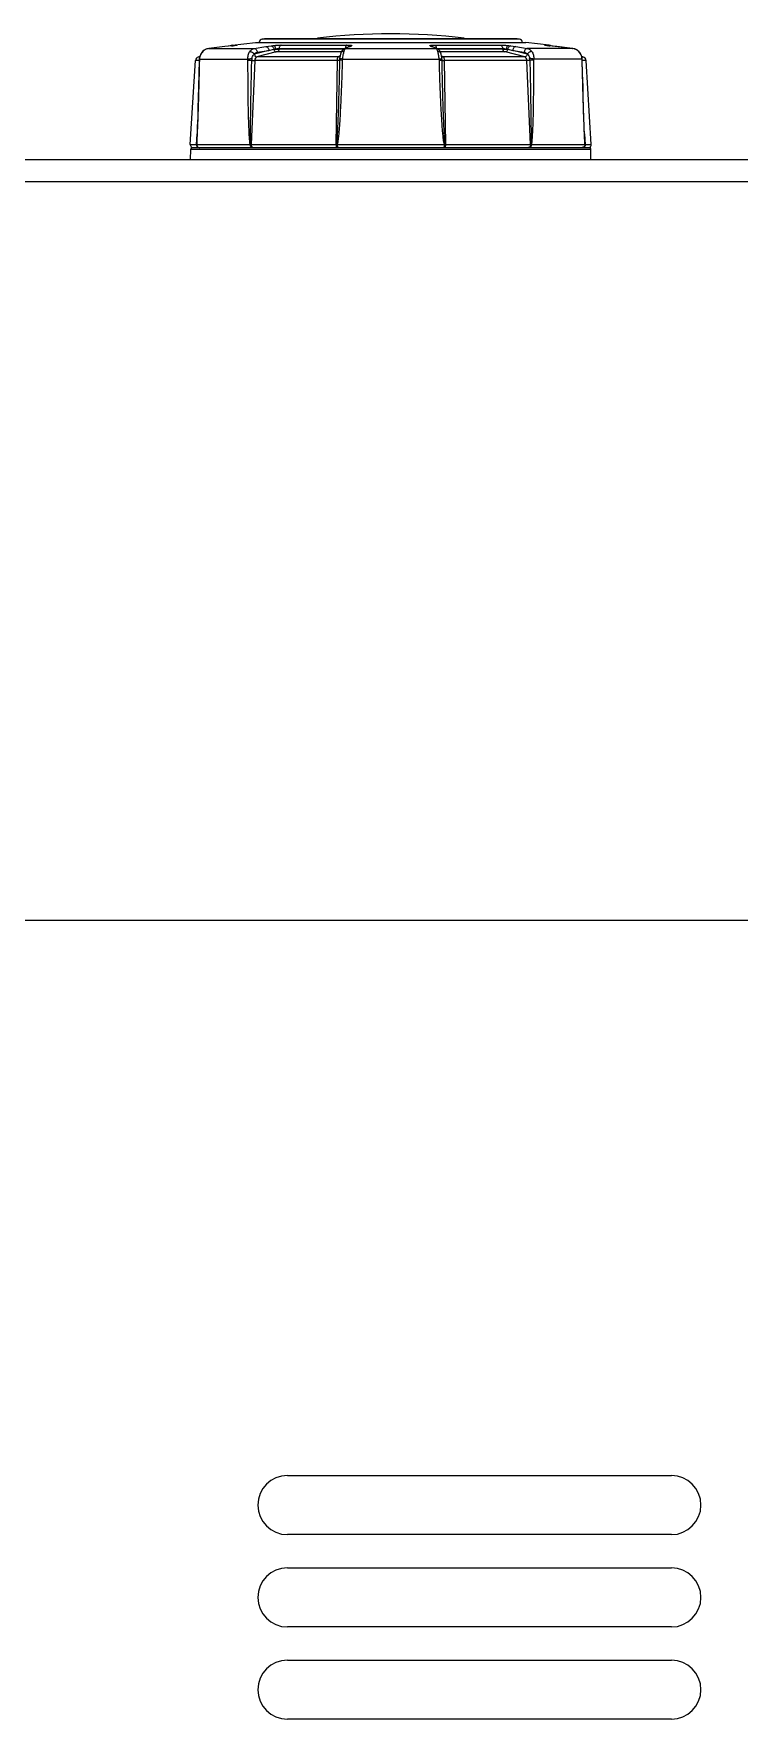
# Model space of a CAD drawing. Header units: millimetres. Extents: x -1686 to 4120, y -1850 to 2563.
# Drawn here: x 507 to 602.6, y 2313.5 to 2541.7 of the extents above; entities that cross this region are included whole.
import ezdxf

# ---------------------------------------------------------------- set-up
doc = ezdxf.new("R2010")
doc.units = ezdxf.units.MM
doc.header["$LTSCALE"] = 65.395
doc.layers.add('ASSI', color=7, linetype='CONTINUOUS')
doc.layers.add('GEOM', color=7, linetype='CONTINUOUS')

msp = doc.modelspace()

# ---------------------------------------------------------------- linework, layer by layer
at = {"layer": 'ASSI', "linetype": 'Continuous'}
for p, q in [((537.97, 2540.94), (538.28, 2540.98)), ((572.79, 2540.94), (572.48, 2540.98))]:
    msp.add_line(p, q, dxfattribs=at)
msp.add_arc((555.38, 2461.68), 80, 82.8664, 97.1336, dxfattribs=at)
at = {"layer": 'GEOM', "linetype": 'Continuous'}
for p, q in [((533.92, 2540.14), (537.08, 2540.5)), ((537.08, 2540.5), (573.68, 2540.5)), ((572.79, 2540.94), (537.97, 2540.94)), ((538.28, 2540.98), (538.41, 2540.99)), ((572.48, 2540.98), (538.28, 2540.98)), ((572.35, 2540.99), (538.41, 2540.99)), ((572.48, 2540.98), (572.35, 2540.99)), ((576.84, 2540.14), (573.68, 2540.5)), ((528.23, 2526.68), (528.93, 2538.07)), ((529.44, 2538.07), (528.93, 2538.07)), ((529.34, 2538.53), (529.51, 2538.56)), ((529.5, 2538.53), (529.34, 2538.53)), ((529.45, 2538.1), (529.4, 2536.24)), ((529.46, 2538.07), (529.44, 2538.08)), ((529.45, 2538.27), (529.45, 2538.23)), ((529.47, 2538.25), (529.45, 2538.27)), ((529.45, 2538.23), (529.45, 2538.1)), ((529.47, 2538.25), (536.03, 2538.25)), ((529.9, 2539.26), (529.77, 2539.11)), ((530.12, 2539.45), (529.9, 2539.26)), ((529.92, 2539.27), (529.9, 2539.26)), ((530.3, 2539.53), (530.12, 2539.44)), ((532.89, 2539.93), (530.75, 2539.68)), ((532.89, 2539.93), (530.75, 2539.68)), ((530.75, 2539.68), (530.75, 2539.68)), ((530.75, 2539.68), (536.9, 2539.68)), ((533.93, 2540.05), (532.89, 2539.93)), ((533.83, 2540.03), (532.89, 2539.93)), ((532.89, 2539.93), (532.89, 2539.93)), ((533.83, 2540.03), (533.83, 2540.03)), ((533.92, 2540.14), (534.53, 2540.14)), ((534.17, 2540.08), (533.93, 2540.05)), ((534.26, 2540.09), (534.17, 2540.08)), ((534.25, 2540.09), (534.23, 2540.08)), ((534.25, 2540.09), (534.23, 2540.08)), ((534.47, 2540.12), (534.46, 2540.12)), ((534.47, 2540.12), (534.48, 2540.12)), ((536.96, 2538.07), (536.47, 2526.68)), ((536.9, 2539.68), (538.47, 2539.93)), ((538.86, 2539.43), (536.92, 2538.92)), ((548.15, 2538.07), (536.96, 2538.07)), ((539.87, 2539.21), (537.25, 2538.53)), ((548.25, 2538.53), (537.25, 2538.53)), ((537.3, 2539.18), (538.86, 2539.43)), ((538.47, 2539.93), (539.16, 2540.03)), ((538.86, 2539.43), (539.54, 2539.58)), ((548.68, 2539.23), (540.01, 2539.23)), ((540.24, 2539.68), (540.24, 2539.6)), ((540.24, 2539.68), (549.13, 2539.68)), ((548.98, 2539.6), (540.24, 2539.6)), ((540.55, 2540.14), (549.36, 2540.14)), ((547.97, 2526.68), (548.15, 2538.07)), ((548.25, 2538.53), (548.41, 2538.63)), ((548.41, 2538.63), (548.43, 2538.65)), ((548.43, 2538.65), (548.48, 2538.69)), ((548.49, 2538.52), (548.45, 2538.32)), ((548.47, 2538.59), (548.47, 2538.59)), ((548.48, 2538.69), (548.54, 2538.73)), ((548.51, 2538.64), (548.49, 2538.52)), ((548.49, 2538.52), (548.49, 2538.52)), ((548.61, 2539.04), (548.61, 2539.04)), ((548.82, 2538.25), (561.94, 2538.25)), ((549.69, 2539.92), (549.05, 2539.64)), ((549.23, 2539.68), (549.05, 2539.64)), ((549.52, 2539.8), (549.23, 2539.68)), ((549.23, 2539.68), (561.53, 2539.68)), ((549.63, 2539.85), (549.52, 2539.8)), ((549.8, 2539.93), (549.62, 2539.89)), ((549.8, 2539.93), (549.63, 2539.85)), ((549.86, 2540), (549.69, 2539.92)), ((550.05, 2540.03), (549.86, 2540)), ((560.71, 2540.03), (560.89, 2540)), ((561.07, 2539.92), (560.89, 2540)), ((560.89, 2540), (560.89, 2540)), ((560.96, 2539.93), (561.14, 2539.89)), ((561.13, 2539.85), (560.96, 2539.93)), ((561.71, 2539.64), (561.07, 2539.92)), ((561.24, 2539.8), (561.13, 2539.85)), ((561.53, 2539.68), (561.24, 2539.8)), ((561.39, 2540.14), (570.21, 2540.14)), ((561.53, 2539.68), (561.71, 2539.64)), ((561.63, 2539.68), (570.52, 2539.68)), ((561.71, 2539.64), (561.71, 2539.64)), ((570.52, 2539.6), (561.78, 2539.6)), ((570.75, 2539.23), (562.08, 2539.23)), ((562.15, 2539.04), (562.15, 2539.04)), ((562.22, 2538.73), (562.26, 2538.7)), ((562.24, 2538.64), (562.23, 2538.66)), ((562.29, 2538.59), (562.24, 2538.64)), ((562.27, 2538.52), (562.25, 2538.63)), ((562.26, 2538.7), (562.33, 2538.65)), ((562.27, 2538.52), (562.27, 2538.52)), ((562.31, 2538.32), (562.27, 2538.52)), ((562.29, 2538.59), (562.29, 2538.59)), ((562.33, 2538.65), (562.35, 2538.64)), ((562.35, 2538.64), (562.5, 2538.53)), ((573.51, 2538.53), (562.5, 2538.53)), ((562.6, 2538.07), (562.79, 2526.68)), ((573.8, 2538.07), (562.6, 2538.07)), ((570.52, 2539.6), (570.52, 2539.68)), ((573.51, 2538.53), (570.89, 2539.21)), ((571.21, 2539.58), (571.9, 2539.43)), ((571.6, 2540.03), (572.29, 2539.93)), ((573.84, 2538.92), (571.9, 2539.43)), ((571.9, 2539.43), (573.46, 2539.18)), ((572.29, 2539.93), (573.86, 2539.68)), ((574.29, 2526.68), (573.8, 2538.07)), ((580, 2539.68), (573.86, 2539.68)), ((581.29, 2538.25), (574.73, 2538.25)), ((576.22, 2540.14), (576.84, 2540.14)), ((576.3, 2540.12), (576.28, 2540.12)), ((576.33, 2540.11), (576.3, 2540.12)), ((576.37, 2540.11), (576.33, 2540.11)), ((576.44, 2540.1), (576.37, 2540.11)), ((576.53, 2540.08), (576.44, 2540.1)), ((576.51, 2540.09), (576.53, 2540.08)), ((576.52, 2540.08), (576.51, 2540.09)), ((576.6, 2540.07), (576.53, 2540.08)), ((576.93, 2540.03), (576.93, 2540.03)), ((577.87, 2539.93), (576.93, 2540.03)), ((577.87, 2539.93), (577.87, 2539.93)), ((580, 2539.68), (577.87, 2539.93)), ((580, 2539.68), (580.01, 2539.68)), ((580.84, 2539.27), (580.86, 2539.26)), ((581, 2539.1), (580.86, 2539.26)), ((581.17, 2538.81), (581.17, 2538.81)), ((581.25, 2538.56), (581.22, 2538.64)), ((581.42, 2538.53), (581.25, 2538.56)), ((581.42, 2538.53), (581.26, 2538.53)), ((581.29, 2538.25), (581.31, 2538.27)), ((581.3, 2538.07), (581.31, 2538.08)), ((581.31, 2538.22), (581.31, 2538.27)), ((581.31, 2538.08), (581.31, 2538.22)), ((581.83, 2538.07), (581.31, 2538.07)), ((582.53, 2526.68), (581.83, 2538.07)), ((528.23, 2526.68), (529.06, 2526.68)), ((529.06, 2526.68), (529.14, 2528.12)), ((529.08, 2526.66), (536.33, 2526.66)), ((536.47, 2526.68), (547.97, 2526.68)), ((548.13, 2526.66), (562.63, 2526.66)), ((562.79, 2526.68), (574.29, 2526.68)), ((574.42, 2526.66), (581.67, 2526.66)), ((581.61, 2528.12), (581.7, 2526.68)), ((581.7, 2526.68), (582.53, 2526.68)), ((661.16, 2524.6), (189.6, 2524.6)), ((528.27, 2524.6), (528.3, 2526.06)), ((528.3, 2526.06), (582.46, 2526.06)), ((528.5, 2526.26), (582.26, 2526.26)), ((582.48, 2524.6), (582.46, 2526.06)), ((661.16, 2521.62), (189.6, 2521.62)), ((67.22, 2421.66), (783.54, 2421.66)), ((541.38, 2346.46), (593.38, 2346.46)), ((593.38, 2338.46), (541.38, 2338.46)), ((541.38, 2333.96), (593.38, 2333.96)), ((593.38, 2325.96), (541.38, 2325.96)), ((541.38, 2321.46), (593.38, 2321.46)), ((593.38, 2313.46), (541.38, 2313.46))]:
    msp.add_line(p, q, dxfattribs=at)
for points in [[(529.77, 2539.11), (529.59, 2538.81), (529.48, 2538.49), (529.45, 2538.27)], [(529.67, 2538.95), (529.59, 2538.8), (529.54, 2538.64)], [(530.75, 2539.68), (530.49, 2539.62), (530.12, 2539.45)], [(534.39, 2540.11), (534.33, 2540.1), (534.26, 2540.09)], [(534.48, 2540.12), (534.48, 2540.12), (534.47, 2540.12), (534.44, 2540.11), (534.39, 2540.11)], [(548.52, 2538.65), (548.48, 2538.61), (548.47, 2538.59)], [(548.61, 2539.04), (548.57, 2538.89), (548.51, 2538.64)], [(548.52, 2538.63), (548.53, 2538.65), (548.52, 2538.65)], [(549.05, 2539.64), (548.88, 2539.54), (548.75, 2539.38), (548.66, 2539.2), (548.61, 2539.04)], [(562.15, 2539.04), (562.1, 2539.19), (562.01, 2539.38), (561.89, 2539.53), (561.71, 2539.64)], [(562.25, 2538.63), (562.19, 2538.89), (562.15, 2539.04)], [(580.01, 2539.68), (576.84, 2540.04), (576.6, 2540.07)], [(580.84, 2539.28), (580.65, 2539.44), (580.28, 2539.62), (580.01, 2539.68)], [(580.86, 2539.26), (580.64, 2539.45), (580.46, 2539.53)], [(581.17, 2538.81), (580.99, 2539.11), (580.86, 2539.26)], [(581.31, 2538.27), (581.28, 2538.48), (581.17, 2538.8), (581, 2539.1)], [(581.67, 2527.03), (581.62, 2527.93), (581.57, 2529.12), (581.53, 2530.33), (581.49, 2531.62), (581.45, 2533.01), (581.41, 2534.53), (581.36, 2536.24), (581.31, 2538.08)], [(529.4, 2536.24), (529.35, 2534.54), (529.31, 2533.01), (529.27, 2531.62), (529.23, 2530.34), (529.18, 2529.12), (529.14, 2527.93), (529.09, 2527.03)]]:
    msp.add_lwpolyline(points, dxfattribs=at)
for centre, radius, start, end in [((538.03, 2540.44), 0.5, 97, 173.8665), ((572.73, 2540.44), 0.5, 6.1335, 83), ((529.43, 2538.03), 0.5, 100.5, 176.5), ((533.25, 2537.98), 3.78, 177.3126, 178.5793), ((530.97, 2538.17), 1.5, 176.4608, 177.2024), ((534.51, 2537.92), 5.05, 176.2715, 177.2923), ((530.98, 2538.22), 1.49, 135.3886, 136.0392), ((530.94, 2538.26), 1.43, 122.8366, 135.3918), ((530.92, 2538.29), 1.4, 109.0707, 122.796), ((530.91, 2538.31), 1.38, 96.6125, 109.0187), ((533.98, 2539.65), 0.5, 96.339, 132.3729), ((531, 2564.64), 24.77, 276.5501, 277.0696), ((531.99, 2556.75), 16.81, 277.0371, 277.662), ((534.59, 2539.67), 0.476, 96.582, 109.1746), ((538.49, 2538.02), 1.94, 171.1461, 178.2413), ((537.04, 2538.46), 0.477, 104.687, 107.496), ((540.34, 2586.4), 46.8, 269.2737, 269.8709), ((548.26, 2538.89), 0.361, 293.3967, 302.8776), ((550.66, 2538.04), 2.22, 172.701, 178.8839), ((548.26, 2538.89), 0.362, 302.8758, 305.6098), ((536.28, 2571.44), 34.29, 293.22, 293.4477), ((536.6, 2570.71), 33.5, 293.4491, 293.6811), ((574.16, 2570.71), 33.5, 246.3189, 246.5509), ((574.48, 2571.44), 34.29, 246.5523, 246.78), ((562.5, 2538.89), 0.362, 234.3906, 237.3393), ((562.5, 2538.89), 0.36, 237.3375, 246.6044), ((560.11, 2538.04), 2.21, 1.1093, 7.3062), ((570.35, 2594.38), 54.78, 270.1727, 270.6829), ((573.72, 2538.46), 0.477, 72.5045, 75.3145), ((572.27, 2538.02), 1.93, 1.7515, 8.862), ((576.17, 2539.67), 0.476, 70.8506, 83.4182), ((578.77, 2556.77), 16.83, 262.3474, 262.7373), ((579.8, 2565.03), 25.16, 262.7731, 263.4402), ((576.78, 2539.65), 0.5, 47.6271, 83.661), ((579.84, 2538.31), 1.38, 70.7112, 83.3865), ((579.84, 2538.29), 1.4, 56.9827, 70.6584), ((579.82, 2538.26), 1.43, 44.6086, 56.9445), ((579.77, 2538.22), 1.5, 43.9553, 44.6058), ((579.79, 2538.17), 1.5, 2.798, 3.5434), ((576.18, 2537.92), 5.11, 2.757, 3.7233), ((577.51, 2537.98), 3.79, 1.4209, 2.7431), ((581.33, 2538.03), 0.5, 3.5, 79.5), ((528.63, 2526.66), 0.4, 176.5, 270), ((481.76, 2529.76), 47.41, 356.2749, 356.6463), ((536.47, 2522.37), 4.31, 90.0975, 90.8485), ((547.97, 2521.21), 5.47, 89.2508, 89.9608), ((549.89, 2536.47), 9.96, 259.2993, 259.8157), ((560.89, 2536.32), 9.81, 280.18, 280.7042), ((562.79, 2521.21), 5.47, 90.0395, 90.7491), ((574.29, 2522.37), 4.31, 89.1514, 89.9029), ((629, 2529.76), 47.42, 183.3537, 183.725), ((582.13, 2526.66), 0.4, 270, 3.5), ((528.5, 2526.06), 0.2, 90, 179.16), ((529.47, 2526.62), 0.369, 266.1248, 269.9928), ((536.63, 2526.38), 0.122, 263.6083, 269.9812), ((536.76, 2526.49), 0.238, 238.2278, 239.9982), ((574, 2526.49), 0.238, 300.0018, 301.7723), ((574.13, 2526.38), 0.122, 270.0198, 276.3934), ((581.29, 2526.62), 0.369, 270.0072, 273.8752), ((582.26, 2526.06), 0.2, 0.84, 90), ((541.38, 2342.46), 4, 90, 270), ((593.38, 2342.46), 4, 270, 90), ((541.38, 2329.96), 4, 90, 270), ((593.38, 2329.96), 4, 270, 90), ((541.38, 2317.46), 4, 90, 270), ((593.38, 2317.46), 4, 270, 90)]:
    msp.add_arc(centre, radius, start, end, dxfattribs=at)
for points, knots in [([(529.46, 2538.07), (529.44, 2537.17), (529.4, 2535.35), (529.32, 2532.63), (529.25, 2530.37), (529.18, 2528.56), (529.14, 2527.66), (529.12, 2527.21)], [0, 0, 0, 0, 0.250268, 0.500476, 0.750544, 0.87544, 1, 1, 1, 1]), ([(529.91, 2539.26), (529.78, 2539.13), (529.57, 2538.81), (529.48, 2538.45), (529.47, 2538.27)], [0, 0, 0, 0, 0.498775, 1, 1, 1, 1]), ([(534.41, 2540.11), (534.4, 2540.11), (534.35, 2540.1), (534.29, 2540.09), (534.25, 2540.09)], [0, 0, 0, 0, 0.219655, 1, 1, 1, 1]), ([(534.53, 2540.14), (534.54, 2540.14), (534.55, 2540.14), (534.56, 2540.14), (534.56, 2540.14), (534.56, 2540.14), (534.56, 2540.14), (534.55, 2540.13), (534.53, 2540.13), (534.48, 2540.12), (534.44, 2540.11), (534.41, 2540.11)], [0, 0, 0, 0, 0.10285, 0.153298, 0.161662, 0.174073, 0.198759, 0.236512, 0.35136, 0.518054, 1, 1, 1, 1]), ([(536.03, 2538.25), (536.02, 2538.43), (536.04, 2538.79), (536.19, 2539.13), (536.29, 2539.27)], [0, 0, 0, 0, 0.518698, 1, 1, 1, 1]), ([(536.03, 2538.25), (536.11, 2538.27), (536.3, 2538.3), (536.48, 2538.31), (536.58, 2538.32)], [0, 0, 0, 0, 0.469986, 1, 1, 1, 1]), ([(536.04, 2538.07), (536.08, 2538.08), (536.25, 2538.08), (536.42, 2538.08), (536.55, 2538.08)], [0, 0, 0, 0, 0.21354, 1, 1, 1, 1]), ([(536.33, 2526.66), (536.3, 2526.9), (536.26, 2527.37), (536.21, 2528.08), (536.18, 2528.79), (536.15, 2529.74), (536.11, 2530.93), (536.08, 2532.36), (536.06, 2533.79), (536.05, 2535.69), (536.04, 2537.12), (536.04, 2538.07)], [0, 0, 0, 0, 0.062088, 0.124439, 0.186872, 0.249349, 0.374371, 0.499448, 0.624558, 0.74969, 1, 1, 1, 1]), ([(536.29, 2539.27), (536.37, 2539.38), (536.55, 2539.56), (536.79, 2539.66), (536.9, 2539.68)], [0, 0, 0, 0, 0.525725, 1, 1, 1, 1]), ([(536.29, 2539.27), (536.34, 2539.27), (536.45, 2539.25), (536.67, 2539.15), (536.82, 2539.02), (536.89, 2538.91)], [0, 0, 0, 0, 0.216987, 0.475007, 1, 1, 1, 1]), ([(536.41, 2526.68), (536.4, 2526.92), (536.39, 2527.39), (536.39, 2528.34), (536.4, 2529.53), (536.41, 2530.95), (536.44, 2532.85), (536.49, 2535.23), (536.53, 2537.13), (536.55, 2538.08)], [0, 0, 0, 0, 0.06237, 0.124817, 0.249778, 0.374779, 0.499801, 0.749884, 1, 1, 1, 1]), ([(536.55, 2538.08), (536.59, 2538.08), (536.72, 2538.07), (536.86, 2538.07), (536.96, 2538.07)], [0, 0, 0, 0, 0.264406, 1, 1, 1, 1]), ([(536.58, 2538.32), (536.59, 2538.38), (536.64, 2538.6), (536.76, 2538.81), (536.89, 2538.91)], [0, 0, 0, 0, 0.274819, 1, 1, 1, 1]), ([(536.89, 2538.91), (536.94, 2538.98), (537.06, 2539.11), (537.22, 2539.17), (537.3, 2539.18)], [0, 0, 0, 0, 0.526322, 1, 1, 1, 1]), ([(536.9, 2539.68), (536.95, 2539.68), (537.05, 2539.65), (537.18, 2539.54), (537.26, 2539.37), (537.29, 2539.25), (537.3, 2539.18)], [0, 0, 0, 0, 0.208918, 0.44739, 0.716074, 1, 1, 1, 1]), ([(536.92, 2538.92), (536.92, 2538.87), (536.95, 2538.77), (537.04, 2538.61), (537.17, 2538.53), (537.25, 2538.53)], [0, 0, 0, 0, 0.283818, 0.555881, 1, 1, 1, 1]), ([(537.25, 2538.53), (537.17, 2538.51), (537.01, 2538.36), (536.96, 2538.17), (536.96, 2538.07)], [0, 0, 0, 0, 0.45173, 1, 1, 1, 1]), ([(538.47, 2539.93), (538.51, 2539.93), (538.62, 2539.9), (538.74, 2539.78), (538.83, 2539.62), (538.85, 2539.49), (538.86, 2539.43)], [0, 0, 0, 0, 0.208913, 0.44738, 0.716066, 1, 1, 1, 1]), ([(539.16, 2540.03), (539.19, 2540.04), (539.32, 2540.06), (539.46, 2540.08), (539.57, 2540.09)], [0, 0, 0, 0, 0.221333, 1, 1, 1, 1]), ([(539.16, 2540.03), (539.2, 2540.03), (539.3, 2540.01), (539.42, 2539.9), (539.51, 2539.75), (539.54, 2539.64), (539.54, 2539.58)], [0, 0, 0, 0, 0.209316, 0.446873, 0.714616, 1, 1, 1, 1]), ([(539.54, 2539.58), (539.56, 2539.58), (539.63, 2539.59), (539.7, 2539.6), (539.75, 2539.6)], [0, 0, 0, 0, 0.221368, 1, 1, 1, 1]), ([(539.54, 2539.58), (539.55, 2539.53), (539.58, 2539.44), (539.68, 2539.29), (539.8, 2539.21), (539.87, 2539.21)], [0, 0, 0, 0, 0.284939, 0.55567, 1, 1, 1, 1]), ([(539.57, 2540.09), (539.74, 2540.1), (540.07, 2540.13), (540.4, 2540.14), (540.55, 2540.14)], [0, 0, 0, 0, 0.532271, 1, 1, 1, 1]), ([(539.57, 2540.09), (539.59, 2540.08), (539.64, 2540.03), (539.71, 2539.87), (539.74, 2539.72), (539.75, 2539.6)], [0, 0, 0, 0, 0.133284, 0.356551, 1, 1, 1, 1]), ([(539.75, 2539.6), (539.84, 2539.63), (540, 2539.66), (540.16, 2539.68), (540.24, 2539.68)], [0, 0, 0, 0, 0.531491, 1, 1, 1, 1]), ([(540.01, 2539.23), (540, 2539.23), (539.96, 2539.23), (539.91, 2539.22), (539.87, 2539.21)], [0, 0, 0, 0, 0.232407, 1, 1, 1, 1]), ([(540.24, 2539.6), (540.24, 2539.52), (540.2, 2539.37), (540.08, 2539.25), (540.01, 2539.23)], [0, 0, 0, 0, 0.552798, 1, 1, 1, 1]), ([(540.55, 2540.14), (540.51, 2540.14), (540.42, 2540.1), (540.33, 2539.99), (540.26, 2539.85), (540.24, 2539.74), (540.24, 2539.68)], [0, 0, 0, 0, 0.20971, 0.446411, 0.713162, 1, 1, 1, 1]), ([(548.44, 2538.08), (548.42, 2537.13), (548.38, 2535.23), (548.31, 2532.85), (548.26, 2530.95), (548.2, 2529.53), (548.15, 2528.34), (548.1, 2527.39), (548.07, 2526.92), (548.04, 2526.68)], [0, 0, 0, 0, 0.249972, 0.499954, 0.624952, 0.749955, 0.874968, 0.937481, 1, 1, 1, 1]), ([(548.8, 2538.07), (548.78, 2537.12), (548.74, 2535.69), (548.67, 2533.79), (548.6, 2532.36), (548.53, 2530.93), (548.46, 2529.74), (548.39, 2528.79), (548.33, 2528.08), (548.25, 2527.37), (548.18, 2526.9), (548.13, 2526.66)], [0, 0, 0, 0, 0.250001, 0.375004, 0.50001, 0.625017, 0.750025, 0.81253, 0.875034, 0.937534, 1, 1, 1, 1]), ([(548.15, 2538.07), (548.15, 2538.12), (548.16, 2538.22), (548.18, 2538.36), (548.21, 2538.46), (548.24, 2538.51), (548.25, 2538.53)], [0, 0, 0, 0, 0.335952, 0.63126, 0.857713, 1, 1, 1, 1]), ([(548.44, 2538.08), (548.42, 2538.08), (548.39, 2538.07), (548.3, 2538.07), (548.21, 2538.07), (548.15, 2538.07)], [0, 0, 0, 0, 0.130387, 0.351894, 1, 1, 1, 1]), ([(548.8, 2538.07), (548.72, 2538.08), (548.6, 2538.08), (548.48, 2538.08), (548.44, 2538.08)], [0, 0, 0, 0, 0.649403, 1, 1, 1, 1]), ([(548.82, 2538.25), (548.74, 2538.26), (548.63, 2538.28), (548.51, 2538.31), (548.47, 2538.31), (548.45, 2538.32)], [0, 0, 0, 0, 0.672206, 0.889603, 1, 1, 1, 1]), ([(549.01, 2539.27), (548.96, 2539.27), (548.87, 2539.26), (548.75, 2539.22), (548.66, 2539.14), (548.62, 2539.08), (548.61, 2539.04)], [0, 0, 0, 0, 0.288104, 0.550601, 0.784654, 1, 1, 1, 1]), ([(549.01, 2539.27), (548.97, 2539.12), (548.9, 2538.78), (548.84, 2538.43), (548.82, 2538.25)], [0, 0, 0, 0, 0.461552, 1, 1, 1, 1]), ([(549.08, 2539.47), (549.07, 2539.46), (549.05, 2539.39), (549.03, 2539.32), (549.01, 2539.27)], [0, 0, 0, 0, 0.227568, 1, 1, 1, 1]), ([(549.14, 2539.6), (549.14, 2539.59), (549.11, 2539.55), (549.09, 2539.5), (549.08, 2539.47)], [0, 0, 0, 0, 0.222718, 1, 1, 1, 1]), ([(549.23, 2539.68), (549.22, 2539.68), (549.19, 2539.66), (549.16, 2539.62), (549.14, 2539.6)], [0, 0, 0, 0, 0.210871, 1, 1, 1, 1]), ([(549.36, 2540.14), (549.35, 2540.14), (549.31, 2540.09), (549.26, 2539.95), (549.25, 2539.82), (549.24, 2539.73)], [0, 0, 0, 0, 0.138503, 0.359386, 1, 1, 1, 1]), ([(549.36, 2540.14), (549.44, 2540.14), (549.59, 2540.14), (549.79, 2540.13), (549.94, 2540.11), (550.03, 2540.1), (550.06, 2540.09)], [0, 0, 0, 0, 0.34572, 0.639475, 0.861853, 1, 1, 1, 1]), ([(550.06, 2540.09), (550.06, 2540.08), (550.08, 2540.08), (550.09, 2540.05), (550.06, 2540.04), (550.05, 2540.03)], [0, 0, 0, 0, 0.300296, 0.477964, 1, 1, 1, 1]), ([(560.71, 2540.03), (560.69, 2540.04), (560.67, 2540.05), (560.68, 2540.08), (560.69, 2540.08), (560.7, 2540.09)], [0, 0, 0, 0, 0.522042, 0.699407, 1, 1, 1, 1]), ([(560.7, 2540.09), (560.73, 2540.1), (560.81, 2540.11), (560.96, 2540.13), (561.17, 2540.14), (561.31, 2540.14), (561.39, 2540.14)], [0, 0, 0, 0, 0.138154, 0.36053, 0.654278, 1, 1, 1, 1]), ([(561.39, 2540.14), (561.41, 2540.14), (561.45, 2540.09), (561.5, 2539.95), (561.51, 2539.82), (561.52, 2539.73)], [0, 0, 0, 0, 0.138503, 0.359386, 1, 1, 1, 1]), ([(561.61, 2539.61), (561.6, 2539.62), (561.58, 2539.65), (561.55, 2539.67), (561.53, 2539.68)], [0, 0, 0, 0, 0.290254, 1, 1, 1, 1]), ([(561.68, 2539.47), (561.68, 2539.48), (561.66, 2539.53), (561.63, 2539.58), (561.61, 2539.61)], [0, 0, 0, 0, 0.282175, 1, 1, 1, 1]), ([(561.75, 2539.27), (561.74, 2539.29), (561.72, 2539.36), (561.7, 2539.42), (561.68, 2539.47)], [0, 0, 0, 0, 0.271921, 1, 1, 1, 1]), ([(561.75, 2539.27), (561.79, 2539.27), (561.89, 2539.26), (562.01, 2539.22), (562.1, 2539.14), (562.14, 2539.08), (562.15, 2539.04)], [0, 0, 0, 0, 0.288109, 0.550605, 0.784654, 1, 1, 1, 1]), ([(561.94, 2538.25), (561.92, 2538.43), (561.86, 2538.78), (561.79, 2539.12), (561.75, 2539.27)], [0, 0, 0, 0, 0.538452, 1, 1, 1, 1]), ([(561.94, 2538.25), (562.02, 2538.26), (562.13, 2538.28), (562.25, 2538.31), (562.29, 2538.31), (562.31, 2538.32)], [0, 0, 0, 0, 0.672203, 0.889598, 1, 1, 1, 1]), ([(561.96, 2538.07), (562.03, 2538.08), (562.16, 2538.08), (562.28, 2538.08), (562.32, 2538.08)], [0, 0, 0, 0, 0.649454, 1, 1, 1, 1]), ([(562.63, 2526.66), (562.58, 2526.9), (562.51, 2527.37), (562.43, 2528.08), (562.37, 2528.79), (562.3, 2529.74), (562.23, 2530.93), (562.15, 2532.36), (562.09, 2533.79), (562.02, 2535.69), (561.98, 2537.12), (561.96, 2538.07)], [0, 0, 0, 0, 0.062467, 0.124966, 0.18747, 0.249975, 0.374983, 0.49999, 0.624996, 0.749999, 1, 1, 1, 1]), ([(562.72, 2526.68), (562.69, 2526.92), (562.66, 2527.39), (562.61, 2528.34), (562.55, 2529.53), (562.5, 2530.95), (562.44, 2532.85), (562.38, 2535.23), (562.34, 2537.13), (562.32, 2538.08)], [0, 0, 0, 0, 0.062519, 0.125032, 0.250045, 0.375048, 0.500046, 0.750028, 1, 1, 1, 1]), ([(562.32, 2538.08), (562.33, 2538.08), (562.37, 2538.07), (562.46, 2538.07), (562.54, 2538.07), (562.6, 2538.07)], [0, 0, 0, 0, 0.130403, 0.351916, 1, 1, 1, 1]), ([(562.5, 2538.53), (562.52, 2538.51), (562.55, 2538.46), (562.58, 2538.36), (562.6, 2538.22), (562.6, 2538.12), (562.6, 2538.07)], [0, 0, 0, 0, 0.142284, 0.368735, 0.664039, 1, 1, 1, 1]), ([(570.21, 2540.14), (570.25, 2540.14), (570.34, 2540.1), (570.43, 2539.99), (570.5, 2539.85), (570.51, 2539.74), (570.52, 2539.68)], [0, 0, 0, 0, 0.20971, 0.446411, 0.713162, 1, 1, 1, 1]), ([(570.21, 2540.14), (570.36, 2540.14), (570.69, 2540.13), (571.02, 2540.1), (571.19, 2540.09)], [0, 0, 0, 0, 0.467727, 1, 1, 1, 1]), ([(570.52, 2539.68), (570.59, 2539.68), (570.76, 2539.66), (570.92, 2539.63), (571.01, 2539.6)], [0, 0, 0, 0, 0.468508, 1, 1, 1, 1]), ([(570.52, 2539.6), (570.52, 2539.52), (570.56, 2539.37), (570.68, 2539.25), (570.75, 2539.23)], [0, 0, 0, 0, 0.552797, 1, 1, 1, 1]), ([(570.89, 2539.21), (570.88, 2539.22), (570.83, 2539.23), (570.78, 2539.23), (570.75, 2539.23)], [0, 0, 0, 0, 0.228947, 1, 1, 1, 1]), ([(571.21, 2539.58), (571.21, 2539.53), (571.17, 2539.44), (571.08, 2539.29), (570.96, 2539.21), (570.89, 2539.21)], [0, 0, 0, 0, 0.284941, 0.555671, 1, 1, 1, 1]), ([(571.19, 2540.09), (571.17, 2540.08), (571.12, 2540.03), (571.05, 2539.87), (571.02, 2539.72), (571.01, 2539.6)], [0, 0, 0, 0, 0.133273, 0.356543, 1, 1, 1, 1]), ([(571.01, 2539.6), (571.03, 2539.6), (571.1, 2539.59), (571.16, 2539.58), (571.21, 2539.58)], [0, 0, 0, 0, 0.274718, 1, 1, 1, 1]), ([(571.19, 2540.09), (571.23, 2540.08), (571.37, 2540.07), (571.5, 2540.05), (571.6, 2540.03)], [0, 0, 0, 0, 0.274731, 1, 1, 1, 1]), ([(571.6, 2540.03), (571.56, 2540.03), (571.46, 2540.01), (571.34, 2539.9), (571.25, 2539.75), (571.22, 2539.64), (571.21, 2539.58)], [0, 0, 0, 0, 0.209294, 0.446849, 0.714601, 1, 1, 1, 1]), ([(572.29, 2539.93), (572.24, 2539.93), (572.14, 2539.9), (572.02, 2539.78), (571.93, 2539.62), (571.9, 2539.49), (571.9, 2539.43)], [0, 0, 0, 0, 0.208913, 0.44738, 0.716066, 1, 1, 1, 1]), ([(573.86, 2539.68), (573.81, 2539.68), (573.7, 2539.65), (573.58, 2539.54), (573.49, 2539.37), (573.47, 2539.25), (573.46, 2539.18)], [0, 0, 0, 0, 0.208918, 0.447389, 0.716072, 1, 1, 1, 1]), ([(573.46, 2539.18), (573.54, 2539.17), (573.7, 2539.11), (573.81, 2538.98), (573.87, 2538.91)], [0, 0, 0, 0, 0.473678, 1, 1, 1, 1]), ([(573.84, 2538.92), (573.84, 2538.87), (573.81, 2538.77), (573.72, 2538.61), (573.59, 2538.53), (573.51, 2538.53)], [0, 0, 0, 0, 0.283818, 0.555881, 1, 1, 1, 1]), ([(573.8, 2538.07), (573.8, 2538.17), (573.75, 2538.36), (573.59, 2538.51), (573.51, 2538.53)], [0, 0, 0, 0, 0.548265, 1, 1, 1, 1]), ([(574.2, 2538.08), (574.17, 2538.08), (574.03, 2538.07), (573.9, 2538.07), (573.8, 2538.07)], [0, 0, 0, 0, 0.264401, 1, 1, 1, 1]), ([(573.86, 2539.68), (573.97, 2539.66), (574.21, 2539.56), (574.39, 2539.38), (574.47, 2539.27)], [0, 0, 0, 0, 0.474275, 1, 1, 1, 1]), ([(574.47, 2539.27), (574.42, 2539.27), (574.3, 2539.25), (574.09, 2539.15), (573.94, 2539.02), (573.87, 2538.91)], [0, 0, 0, 0, 0.21699, 0.475011, 1, 1, 1, 1]), ([(573.87, 2538.91), (573.91, 2538.88), (574.07, 2538.72), (574.16, 2538.49), (574.18, 2538.32)], [0, 0, 0, 0, 0.23013, 1, 1, 1, 1]), ([(574.73, 2538.25), (574.64, 2538.27), (574.46, 2538.3), (574.28, 2538.31), (574.18, 2538.32)], [0, 0, 0, 0, 0.469984, 1, 1, 1, 1]), ([(574.2, 2538.08), (574.23, 2537.13), (574.27, 2535.23), (574.31, 2532.85), (574.34, 2530.95), (574.36, 2529.53), (574.37, 2528.34), (574.37, 2527.39), (574.36, 2526.92), (574.35, 2526.68)], [0, 0, 0, 0, 0.250116, 0.500199, 0.625221, 0.750222, 0.875183, 0.93763, 1, 1, 1, 1]), ([(574.72, 2538.07), (574.68, 2538.08), (574.51, 2538.08), (574.34, 2538.08), (574.2, 2538.08)], [0, 0, 0, 0, 0.213536, 1, 1, 1, 1]), ([(574.72, 2538.07), (574.72, 2537.12), (574.71, 2535.69), (574.69, 2533.79), (574.67, 2532.36), (574.65, 2530.93), (574.61, 2529.74), (574.58, 2528.79), (574.54, 2528.08), (574.5, 2527.37), (574.46, 2526.9), (574.42, 2526.66)], [0, 0, 0, 0, 0.25031, 0.375442, 0.500552, 0.625629, 0.750651, 0.813128, 0.875561, 0.937912, 1, 1, 1, 1]), ([(574.47, 2539.27), (574.57, 2539.13), (574.72, 2538.79), (574.74, 2538.43), (574.73, 2538.25)], [0, 0, 0, 0, 0.481303, 1, 1, 1, 1]), ([(576.34, 2540.11), (576.32, 2540.11), (576.28, 2540.12), (576.23, 2540.13), (576.21, 2540.13), (576.2, 2540.14), (576.2, 2540.14), (576.2, 2540.14), (576.2, 2540.14), (576.21, 2540.14), (576.22, 2540.14), (576.22, 2540.14)], [0, 0, 0, 0, 0.48193, 0.648654, 0.763544, 0.801318, 0.826024, 0.838448, 0.8468, 0.897207, 1, 1, 1, 1]), ([(576.51, 2540.09), (576.5, 2540.09), (576.44, 2540.1), (576.38, 2540.1), (576.34, 2540.11)], [0, 0, 0, 0, 0.278952, 1, 1, 1, 1]), ([(581.29, 2538.27), (581.27, 2538.45), (581.18, 2538.81), (580.98, 2539.13), (580.85, 2539.26)], [0, 0, 0, 0, 0.501227, 1, 1, 1, 1]), ([(581.64, 2527.18), (581.62, 2527.64), (581.58, 2528.54), (581.51, 2530.35), (581.44, 2532.62), (581.36, 2535.35), (581.32, 2537.17), (581.3, 2538.07)], [0, 0, 0, 0, 0.124552, 0.249447, 0.499517, 0.749729, 1, 1, 1, 1]), ([(529.06, 2526.68), (529.06, 2526.68), (529.06, 2526.68), (529.07, 2526.68), (529.07, 2526.68)], [0, 0, 0, 0, 0.358439, 1, 1, 1, 1]), ([(529.06, 2526.68), (529.06, 2526.63), (529.07, 2526.52), (529.16, 2526.37), (529.29, 2526.28), (529.39, 2526.26), (529.45, 2526.26)], [0, 0, 0, 0, 0.253542, 0.505147, 0.753699, 1, 1, 1, 1]), ([(529.07, 2526.68), (529.07, 2526.68), (529.07, 2526.67), (529.08, 2526.67), (529.08, 2526.66)], [0, 0, 0, 0, 0.202388, 1, 1, 1, 1]), ([(529.07, 2526.68), (529.07, 2526.6), (529.11, 2526.43), (529.24, 2526.32), (529.31, 2526.29)], [0, 0, 0, 0, 0.500361, 1, 1, 1, 1]), ([(529.08, 2526.66), (529.08, 2526.56), (529.15, 2526.36), (529.35, 2526.26), (529.45, 2526.26)], [0, 0, 0, 0, 0.505498, 1, 1, 1, 1]), ([(536.33, 2526.66), (536.34, 2526.66), (536.36, 2526.67), (536.39, 2526.68), (536.41, 2526.68)], [0, 0, 0, 0, 0.235744, 1, 1, 1, 1]), ([(536.33, 2526.66), (536.33, 2526.61), (536.35, 2526.51), (536.4, 2526.38), (536.5, 2526.28), (536.58, 2526.26), (536.62, 2526.26)], [0, 0, 0, 0, 0.288695, 0.556836, 0.791847, 1, 1, 1, 1]), ([(536.41, 2526.68), (536.41, 2526.63), (536.41, 2526.53), (536.46, 2526.37), (536.55, 2526.26), (536.62, 2526.26)], [0, 0, 0, 0, 0.310017, 0.593317, 1, 1, 1, 1]), ([(536.47, 2526.68), (536.46, 2526.64), (536.47, 2526.5), (536.54, 2526.34), (536.63, 2526.29)], [0, 0, 0, 0, 0.279091, 1, 1, 1, 1]), ([(547.97, 2526.68), (547.97, 2526.58), (547.98, 2526.46), (548.02, 2526.33), (548.04, 2526.29), (548.06, 2526.26), (548.08, 2526.26)], [0, 0, 0, 0, 0.660034, 0.783004, 0.880433, 1, 1, 1, 1]), ([(548.04, 2526.68), (548.04, 2526.6), (548.05, 2526.46), (548.11, 2526.33), (548.15, 2526.29)], [0, 0, 0, 0, 0.57048, 1, 1, 1, 1]), ([(548.13, 2526.66), (548.13, 2526.59), (548.14, 2526.48), (548.16, 2526.36), (548.18, 2526.31), (548.19, 2526.29)], [0, 0, 0, 0, 0.588096, 0.82492, 1, 1, 1, 1]), ([(562.63, 2526.66), (562.63, 2526.59), (562.62, 2526.48), (562.6, 2526.36), (562.58, 2526.31), (562.56, 2526.29)], [0, 0, 0, 0, 0.588096, 0.82492, 1, 1, 1, 1]), ([(562.72, 2526.68), (562.72, 2526.6), (562.71, 2526.46), (562.65, 2526.33), (562.61, 2526.29)], [0, 0, 0, 0, 0.570481, 1, 1, 1, 1]), ([(562.79, 2526.68), (562.79, 2526.58), (562.78, 2526.46), (562.74, 2526.33), (562.72, 2526.29), (562.69, 2526.26), (562.68, 2526.26)], [0, 0, 0, 0, 0.660034, 0.783004, 0.880433, 1, 1, 1, 1]), ([(574.29, 2526.68), (574.3, 2526.64), (574.29, 2526.5), (574.22, 2526.34), (574.13, 2526.29)], [0, 0, 0, 0, 0.279091, 1, 1, 1, 1]), ([(574.35, 2526.68), (574.35, 2526.63), (574.34, 2526.53), (574.3, 2526.37), (574.21, 2526.26), (574.14, 2526.26)], [0, 0, 0, 0, 0.310015, 0.593315, 1, 1, 1, 1]), ([(574.42, 2526.66), (574.42, 2526.61), (574.41, 2526.51), (574.35, 2526.38), (574.26, 2526.28), (574.18, 2526.26), (574.14, 2526.26)], [0, 0, 0, 0, 0.288695, 0.556836, 0.791847, 1, 1, 1, 1]), ([(574.35, 2526.68), (574.36, 2526.68), (574.38, 2526.67), (574.41, 2526.67), (574.42, 2526.66)], [0, 0, 0, 0, 0.263638, 1, 1, 1, 1]), ([(581.7, 2526.68), (581.7, 2526.63), (581.69, 2526.52), (581.6, 2526.37), (581.47, 2526.28), (581.37, 2526.26), (581.31, 2526.26)], [0, 0, 0, 0, 0.253542, 0.505147, 0.753699, 1, 1, 1, 1]), ([(581.67, 2526.66), (581.68, 2526.56), (581.6, 2526.36), (581.41, 2526.26), (581.31, 2526.26)], [0, 0, 0, 0, 0.505498, 1, 1, 1, 1]), ([(581.69, 2526.68), (581.69, 2526.6), (581.65, 2526.43), (581.52, 2526.32), (581.45, 2526.29)], [0, 0, 0, 0, 0.500361, 1, 1, 1, 1]), ([(581.67, 2526.66), (581.68, 2526.66), (581.68, 2526.67), (581.69, 2526.67), (581.69, 2526.68)], [0, 0, 0, 0, 0.306285, 1, 1, 1, 1]), ([(581.69, 2526.68), (581.69, 2526.68), (581.69, 2526.68), (581.7, 2526.68), (581.7, 2526.68)], [0, 0, 0, 0, 0.141496, 1, 1, 1, 1]), ([(536.64, 2526.28), (536.65, 2526.28), (536.68, 2526.26), (536.72, 2526.26), (536.74, 2526.26)], [0, 0, 0, 0, 0.25938, 1, 1, 1, 1]), ([(548.15, 2526.29), (548.15, 2526.28), (548.17, 2526.27), (548.2, 2526.26), (548.22, 2526.26)], [0, 0, 0, 0, 0.281712, 1, 1, 1, 1]), ([(548.19, 2526.29), (548.2, 2526.28), (548.2, 2526.27), (548.22, 2526.26), (548.22, 2526.26)], [0, 0, 0, 0, 0.298799, 1, 1, 1, 1]), ([(562.56, 2526.29), (562.56, 2526.28), (562.55, 2526.27), (562.54, 2526.26), (562.53, 2526.26)], [0, 0, 0, 0, 0.298799, 1, 1, 1, 1]), ([(562.61, 2526.29), (562.61, 2526.28), (562.59, 2526.27), (562.56, 2526.26), (562.54, 2526.26)], [0, 0, 0, 0, 0.281711, 1, 1, 1, 1]), ([(574.12, 2526.28), (574.11, 2526.28), (574.08, 2526.26), (574.04, 2526.26), (574.02, 2526.26)], [0, 0, 0, 0, 0.25938, 1, 1, 1, 1])]:
    msp.add_open_spline(points, degree=3, knots=knots, dxfattribs=at)
for points in [[(536.04, 2538.07), (536.04, 2538.13), (536.04, 2538.19), (536.03, 2538.25)], [(548.4, 2538.56), (548.36, 2538.54), (548.3, 2538.53), (548.25, 2538.53)], [(548.82, 2538.25), (548.81, 2538.19), (548.8, 2538.13), (548.8, 2538.07)], [(549.88, 2540.04), (549.83, 2540.02), (549.77, 2539.98), (549.73, 2539.94)], [(550.06, 2540.09), (550, 2540.08), (549.94, 2540.07), (549.88, 2540.04)], [(560.7, 2540.09), (560.76, 2540.08), (560.82, 2540.07), (560.88, 2540.04)], [(560.88, 2540.04), (560.93, 2540.02), (560.98, 2539.98), (561.03, 2539.94)], [(561.96, 2538.07), (561.95, 2538.13), (561.95, 2538.19), (561.94, 2538.25)], [(562.36, 2538.56), (562.4, 2538.54), (562.45, 2538.53), (562.5, 2538.53)], [(574.73, 2538.25), (574.72, 2538.19), (574.72, 2538.13), (574.72, 2538.07)], [(529.12, 2527.21), (529.11, 2527.02), (529.1, 2526.84), (529.08, 2526.66)], [(581.67, 2526.66), (581.66, 2526.84), (581.65, 2527.01), (581.64, 2527.18)], [(529.31, 2526.29), (529.36, 2526.27), (529.41, 2526.26), (529.47, 2526.26)], [(548.22, 2526.26), (548.23, 2526.26), (548.23, 2526.26), (548.24, 2526.26)], [(562.53, 2526.26), (562.53, 2526.26), (562.53, 2526.26), (562.52, 2526.26)], [(581.45, 2526.29), (581.4, 2526.27), (581.34, 2526.26), (581.29, 2526.26)]]:
    msp.add_open_spline(points, degree=3, dxfattribs=at)

doc.saveas('drawing.dxf')
